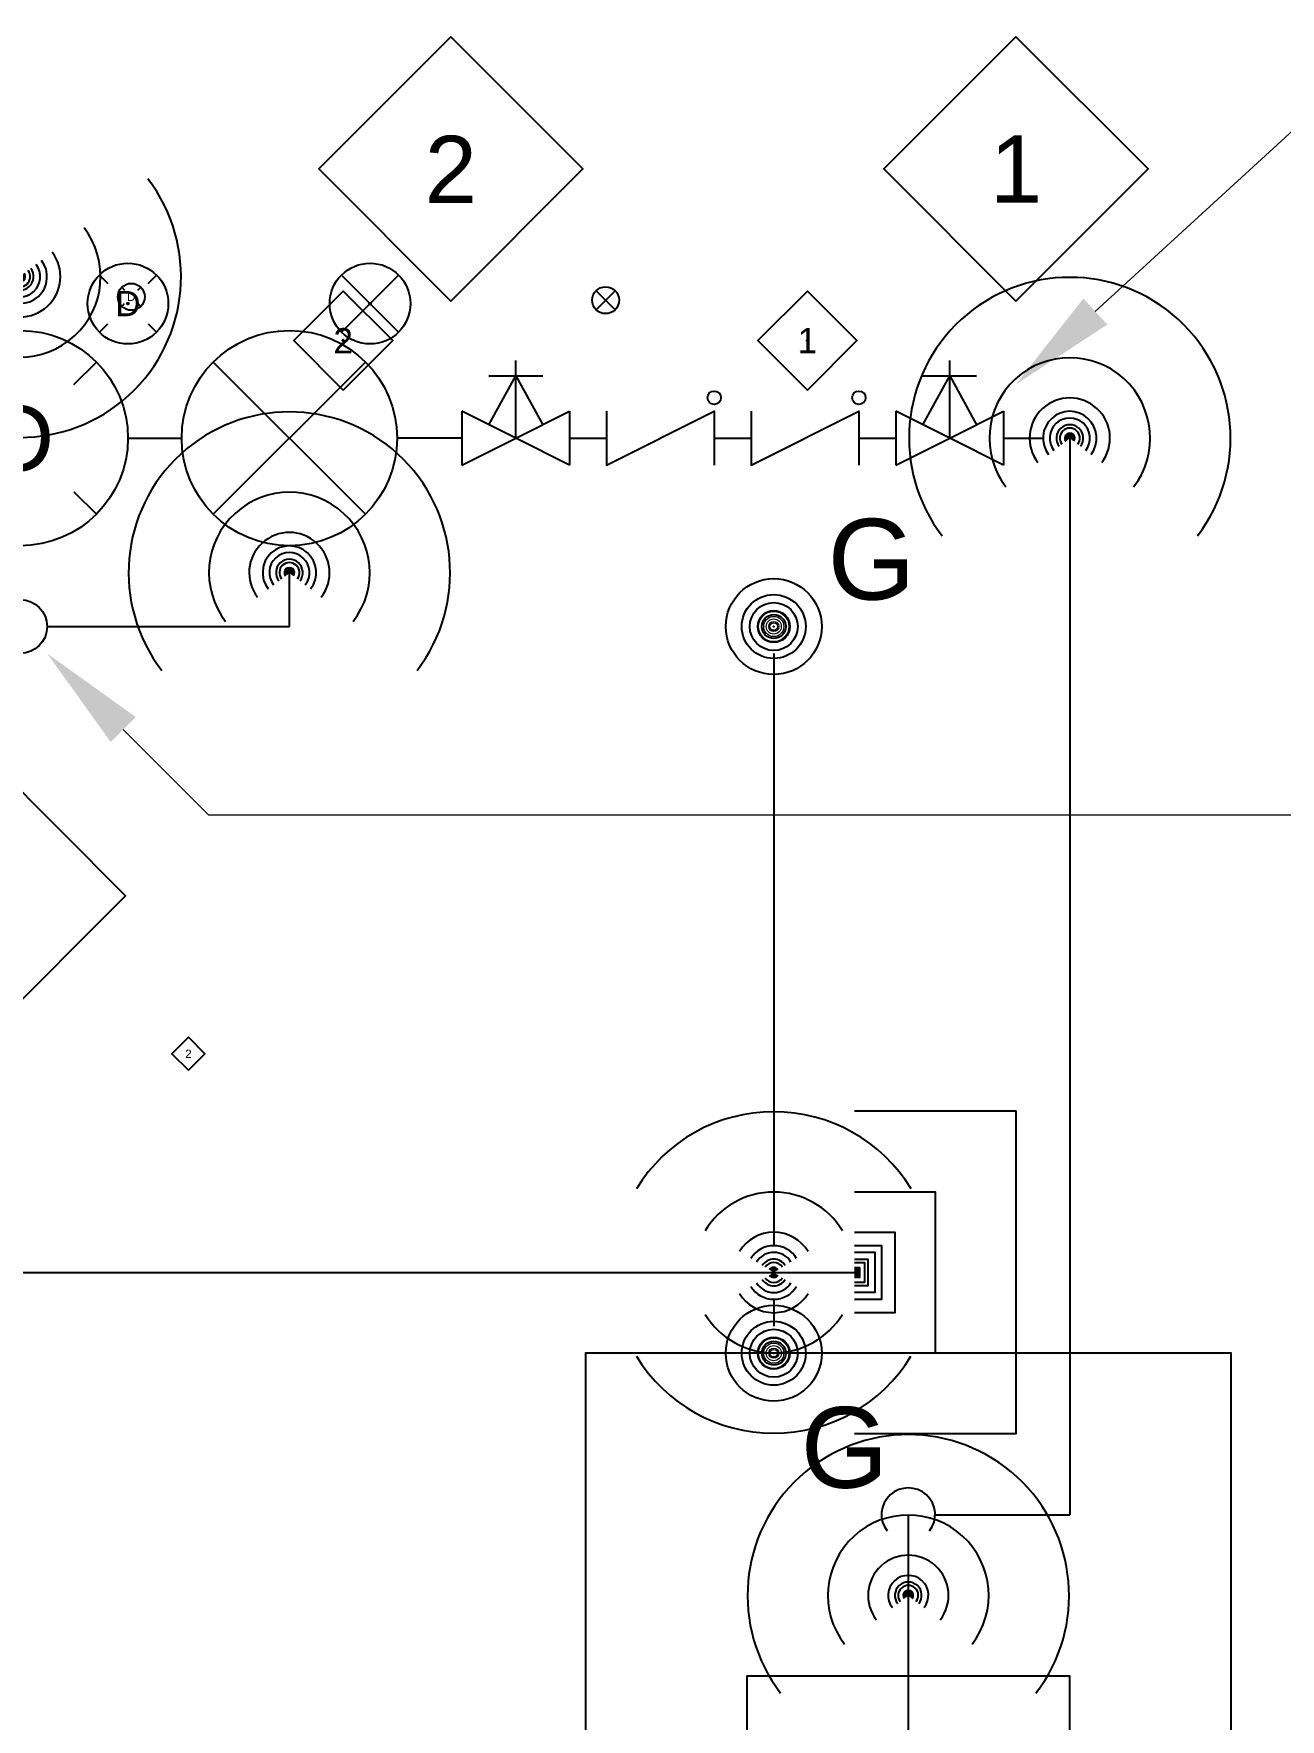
# Model space of a CAD drawing. Extents: x -24247 to 247, y -156 to 1335.
# Drawn here: x -166 to 19.3, y -18.7 to 231.8 of the extents above; entities that cross this region are included whole.
import ezdxf
from ezdxf import colors
from ezdxf.entities.mleader import LeaderData, LeaderLine
from ezdxf.enums import TextEntityAlignment as Align
from ezdxf.math import Vec2, Vec3

# ---------------------------------------------------------------- set-up
doc = ezdxf.new("R2010")
doc.units = 0
doc.header["$LTSCALE"] = 48
doc.header["$MEASUREMENT"] = 0
for name, color, linetype in [('F-DRYP-N', 3, 'Continuous'), ('F-DRYP-N @ 1 (1)', 3, 'Continuous'), ('F-DRYP-N @ 1 (2)', 3, 'Continuous'), ('F-DRYP-N @ 12', 3, 'Continuous'), ('F-DRYP-N @ 128', 3, 'Continuous'), ('F-DRYP-N @ 16', 3, 'Continuous'), ('F-DRYP-N @ 192', 3, 'Continuous'), ('F-DRYP-N @ 2', 3, 'Continuous'), ('F-DRYP-N @ 24', 3, 'Continuous'), ('F-DRYP-N @ 384', 3, 'Continuous'), ('F-DRYP-N @ 4', 3, 'Continuous'), ('F-DRYP-N @ 48', 3, 'Continuous'), ('F-DRYP-N @ 64', 3, 'Continuous'), ('F-DRYP-N @ 768', 3, 'Continuous'), ('F-DRYP-N @ 8', 3, 'Continuous'), ('F-DRYP-N @ 96', 3, 'Continuous'), ('F-FP-N', 2, 'Continuous'), ('F-FP-N @ 1 (1)', 2, 'Continuous'), ('F-FP-N @ 1 (2)', 2, 'Continuous'), ('F-FP-N @ 12', 2, 'Continuous'), ('F-FP-N @ 128', 2, 'Continuous'), ('F-FP-N @ 16', 2, 'Continuous'), ('F-FP-N @ 192', 2, 'Continuous'), ('F-FP-N @ 2', 2, 'Continuous'), ('F-FP-N @ 24', 2, 'Continuous'), ('F-FP-N @ 384', 2, 'Continuous'), ('F-FP-N @ 4', 2, 'Continuous'), ('F-FP-N @ 48', 2, 'Continuous'), ('F-FP-N @ 64', 2, 'Continuous'), ('F-FP-N @ 768', 2, 'Continuous'), ('F-FP-N @ 8', 2, 'Continuous'), ('F-FP-N @ 96', 2, 'Continuous'), ('F-HYDR-N', 2, 'Continuous'), ('F-HYDR-N @ 1', 2, 'Continuous'), ('F-HYDR-N @ 128', 2, 'Continuous'), ('F-HYDR-N @ 16', 2, 'Continuous'), ('F-HYDR-N @ 48', 2, 'Continuous'), ('F-SPRK-HEAD-N', 2, 'Continuous'), ('F-SPRK-HEAD-N @ 1 (1)', 2, 'Continuous'), ('F-SPRK-HEAD-N @ 1 (2)', 2, 'Continuous'), ('F-SPRK-HEAD-N @ 128', 2, 'Continuous'), ('F-SPRK-HEAD-N @ 192', 2, 'Continuous'), ('F-SPRK-HEAD-N @ 48', 2, 'Continuous'), ('F-SPRK-HEAD-N @ 64', 2, 'Continuous'), ('F-SPRK-HEAD-N @ 96', 2, 'Continuous'), ('F-SRVC-N', 1, 'Continuous'), ('F-SRVC-N @ 1 (1)', 1, 'Continuous'), ('F-SRVC-N @ 1 (2)', 1, 'Continuous'), ('F-SRVC-N @ 12', 1, 'Continuous'), ('F-SRVC-N @ 128', 1, 'Continuous'), ('F-SRVC-N @ 16', 1, 'Continuous'), ('F-SRVC-N @ 192', 1, 'Continuous'), ('F-SRVC-N @ 2', 1, 'Continuous'), ('F-SRVC-N @ 24', 1, 'Continuous'), ('F-SRVC-N @ 384', 1, 'Continuous'), ('F-SRVC-N @ 4', 1, 'Continuous'), ('F-SRVC-N @ 48', 1, 'Continuous'), ('F-SRVC-N @ 64', 1, 'Continuous'), ('F-SRVC-N @ 768', 1, 'Continuous'), ('F-SRVC-N @ 8', 1, 'Continuous'), ('F-SRVC-N @ 96', 1, 'Continuous')]:
    doc.layers.add(name, color=color, linetype=linetype)
doc.layers.add('G-ANNO-TEXT', color=70, linetype='Continuous', lineweight=0)
doc.styles.add('Arial', font='arial.ttf')

# ---------------------------------------------------------------- blocks, each defined once
blk = doc.blocks.new('MainAlarmControlValve')
at = {"color": 0}
for p, q in [((-0.08838834764831838, 0.08838834764831845), (0.0883883476483184, -0.08838834764831847)), ((-0.08838834764831843, -0.08838834764831843), (0.08838834764831852, 0.08838834764831843))]:
    blk.add_line(p, q, dxfattribs=at)
blk.add_circle((1.387778780781446e-17, 0), 0.125, dxfattribs=at)
blk = doc.blocks.new('*U769')
at = {"layer": 'F-SRVC-N @ 1 (1)', "rotation": 90}
blk.add_blockref('MainAlarmControlValve', (-116.0000000149366, 191.7428022054028), dxfattribs=at)
at = {"layer": 'F-SRVC-N @ 128', "xscale": 128, "yscale": 128, "zscale": 128, "rotation": 90}
blk.add_blockref('MainAlarmControlValve', (-128.0000000149366, 171.7428022054028), dxfattribs=at)
at = {"layer": 'F-SRVC-N @ 16', "xscale": 16, "yscale": 16, "zscale": 16, "rotation": 90}
blk.add_blockref('MainAlarmControlValve', (-81.00000001493663, 192.2428022054028), dxfattribs=at)
at = {"layer": 'F-SRVC-N @ 48', "xscale": 48, "yscale": 48, "zscale": 48, "rotation": 90}
blk.add_blockref('MainAlarmControlValve', (-116.0000000149366, 191.7428022054028), dxfattribs=at)
blk = doc.blocks.new('*U50')
at = {"color": 0}
for p, q in [((-0.0883883476483184, 0.08838834764831845), (-0.0623932599170028, 0.06239325991700283)), ((0.06239325991700286, 0.06239325991700283), (0.08838834764831846, 0.08838834764831843)), ((-0.08838834764831846, -0.08838834764831843), (-0.06239325991700283, -0.06239325991700281)), ((0.06239325991700281, -0.06239325991700288), (0.0883883476483184, -0.08838834764831847))]:
    blk.add_line(p, q, dxfattribs=at)
blk.add_circle((1.387778780781446e-17, 0), 0.125, dxfattribs=at)
at = {"insert": (2.775557561562891e-17, 0), "char_height": 0.078125, "attachment_point": 5, "style": 'Arial'}
blk.add_mtext_dynamic_manual_height_columns('D', width=0.1247865198340056, gutter_width=44.9952, heights=[0], dxfattribs=at)
blk = doc.blocks.new('*U772')
at = {"layer": 'F-SRVC-N @ 1 (1)'}
blk.add_blockref('*U50', (-152.0000000149366, 191.7428022054028), dxfattribs=at)
at = {"layer": 'F-SRVC-N @ 128', "xscale": 128, "yscale": 128, "zscale": 128}
blk.add_blockref('*U50', (-168.0000000149366, 171.7428022054028), dxfattribs=at)
at = {"layer": 'F-SRVC-N @ 16', "xscale": 16, "yscale": 16, "zscale": 16}
blk.add_blockref('*U50', (-151.5000000149366, 192.7428022054028), dxfattribs=at)
at = {"layer": 'F-SRVC-N @ 48', "xscale": 48, "yscale": 48, "zscale": 48}
blk.add_blockref('*U50', (-152.0000000149366, 191.7428022054028), dxfattribs=at)
blk = doc.blocks.new('*U51')
at = {"linetype": 'Continuous'}
for p, q in [((-0.3144531249997726, 0.03125), (-0.3144531249997726, -0.03125)), ((-0.189453125, 0.03125), (-0.189453125, -0.03125)), ((0.189453125, 0.03125), (0.189453125, -0.03125)), ((0.3144531249997726, 0.03125), (0.3144531249997726, -0.03125)), ((-0.189453125, 0), (-0.146484375, 0)), ((-0.021484375, 0), (0.021484375, 0)), ((0.146484375, 0), (0.189453125, 0))]:
    blk.add_line(p, q, dxfattribs=at)
for points in [[(-0.251953125, 0), (-0.251953125, 0.09012037962020258)], [(0.2519531249997726, 0), (0.2519531249997726, 0.09012037962020258)], [(-0.283203125, 0.015625), (-0.251953125, 0.07240393981010129), (-0.220703125, 0.015625)], [(-0.2831293410886246, 0.07240393981010129), (-0.220703125, 0.07240393981010129)], [(0.2207031249997726, 0.015625), (0.2519531249997726, 0.07240393981010129), (0.2832031249997726, 0.015625)], [(0.220776908911148, 0.07240393981010129), (0.2832031249997726, 0.07240393981010129)], [(-0.3144531249997726, -0.03125), (-0.251953125, 0), (-0.3144531249997726, 0.03125)], [(-0.189453125, -0.03125), (-0.251953125, 0), (-0.189453125, 0.03125)], [(-0.146484375, 0.03125), (-0.146484375, -0.03125), (-0.021484375, 0.03125), (-0.021484375, -0.03125)], [(0.021484375, 0.03125), (0.021484375, -0.03125), (0.146484375, 0.03125), (0.146484375, -0.03125)], [(0.189453125, -0.03125), (0.2519531249997726, 0), (0.189453125, 0.03125)], [(0.3144531249997726, -0.03125), (0.2519531249997726, 0), (0.3144531249997726, 0.03125)]]:
    blk.add_lwpolyline(points, dxfattribs=at)
for points in [[(-0.146484375, 0.06249999999999999, 0, 0.02734375, 0), (-0.08812480403366862, 0.06249999999999999, 0, 0, 0), (-0.08812480403366862, 0.06249999999999999, 0, 0, 0), (-0.02148437500022737, 0.06249999999999999, 0, 0, 0)], [(0.021484375, 0.06249999999999999, 0, 0.02734375, 0), (0.07984394596633138, 0.06249999999999999, 0, 0, 0), (0.07984394596633138, 0.06249999999999999, 0, 0, 0), (0.1464843749997726, 0.06249999999999999, 0, 0, 0)]]:
    blk.add_lwpolyline(points, format="xyseb", dxfattribs=at)
for centre in [(-0.021484375, 0.046875), (0.146484375, 0.046875)]:
    blk.add_circle(centre, 0.007812499999988433, dxfattribs=at)
blk = doc.blocks.new('*U53')
at = {"layer": 'DEFPOINTS'}
blk.add_lwpolyline([(-0.125, -0.0625), (0.125, -0.0625), (0.125, 0.0625), (-0.125, 0.0625)], close=True, dxfattribs=at)
at = {"style": 'Arial'}
blk.add_text('F', height=0.078125, dxfattribs=at).set_placement((-1.799086849145543e-16, 0), align=Align.MIDDLE)
blk = doc.blocks.new('*U774')
at = {"layer": 'F-SRVC-N @ 1 (2)', "linetype": 'ByBlock', "lineweight": -2, "rotation": 90}
blk.add_blockref('*U53', (-36.00000001493663, -60.25719779459723), dxfattribs=at)
at = {"layer": 'F-SRVC-N @ 128', "linetype": 'ByBlock', "lineweight": -2, "xscale": 128, "yscale": 128, "zscale": 128, "rotation": 90}
blk.add_blockref('*U53', (-36.00000001493663, -60.25719779459723), dxfattribs=at)
at = {"layer": 'F-SRVC-N @ 192', "linetype": 'ByBlock', "lineweight": -2, "xscale": 192, "yscale": 192, "zscale": 192, "rotation": 90}
blk.add_blockref('*U53', (-36.00000001493663, -60.25719779459723), dxfattribs=at)
at = {"layer": 'F-SRVC-N @ 384', "linetype": 'ByBlock', "lineweight": -2, "xscale": 384, "yscale": 384, "zscale": 384, "rotation": 90}
blk.add_blockref('*U53', (-36.00000001493663, -60.25719779459723), dxfattribs=at)
at = {"layer": 'F-SRVC-N @ 48', "linetype": 'ByBlock', "lineweight": -2, "xscale": 48, "yscale": 48, "zscale": 48, "rotation": 90}
blk.add_blockref('*U53', (-36.00000001493663, -60.25719779459723), dxfattribs=at)
at = {"layer": 'F-SRVC-N @ 64', "linetype": 'ByBlock', "lineweight": -2, "xscale": 64, "yscale": 64, "zscale": 64, "rotation": 90}
blk.add_blockref('*U53', (-36.00000001493663, -60.25719779459723), dxfattribs=at)
at = {"layer": 'F-SRVC-N @ 768', "linetype": 'ByBlock', "lineweight": -2, "xscale": 768, "yscale": 768, "zscale": 768, "rotation": 90}
blk.add_blockref('*U53', (-36.00000001493663, -60.25719779459723), dxfattribs=at)
at = {"layer": 'F-SRVC-N @ 96', "linetype": 'ByBlock', "lineweight": -2, "xscale": 96, "yscale": 96, "zscale": 96, "rotation": 90}
blk.add_blockref('*U53', (-36.00000001493663, -60.25719779459723), dxfattribs=at)
blk = doc.blocks.new('*U6')
at = {"linetype": 'Continuous'}
blk.add_arc((0, 0), 0.03111555437015312, 232.5669694738212, 127.4330305261797, dxfattribs=at)
blk = doc.blocks.new('*U775')
at = {"layer": 'F-SRVC-N @ 1 (1)', "rotation": 89.99999999999999}
blk.add_blockref('*U6', (-36.00000001493663, -0.2571977945972321), dxfattribs=at)
at = {"layer": 'F-SRVC-N @ 1 (2)', "rotation": 89.99999999999999}
blk.add_blockref('*U6', (-36.00000001493663, -0.2571977945972321), dxfattribs=at)
at = {"layer": 'F-SRVC-N @ 12', "xscale": 12, "yscale": 12, "zscale": 12, "rotation": 89.99999999999999}
blk.add_blockref('*U6', (-36.00000001493663, -0.2571977945972321), dxfattribs=at)
at = {"layer": 'F-SRVC-N @ 128', "xscale": 128, "yscale": 128, "zscale": 128, "rotation": 89.99999999999999}
blk.add_blockref('*U6', (-36.00000001493663, 11.74280220540277), dxfattribs=at)
at = {"layer": 'F-SRVC-N @ 16', "xscale": 16, "yscale": 16, "zscale": 16, "rotation": 89.99999999999999}
blk.add_blockref('*U6', (-36.00000001493663, -0.2571977945972321), dxfattribs=at)
at = {"layer": 'F-SRVC-N @ 192', "xscale": 192, "yscale": 192, "zscale": 192, "rotation": 89.99999999999999}
blk.add_blockref('*U6', (-36.00000001493663, -0.2571977945972321), dxfattribs=at)
at = {"layer": 'F-SRVC-N @ 2', "xscale": 2, "yscale": 2, "zscale": 2, "rotation": 89.99999999999999}
blk.add_blockref('*U6', (-36.00000001493663, -0.2571977945972321), dxfattribs=at)
at = {"layer": 'F-SRVC-N @ 24', "xscale": 24, "yscale": 24, "zscale": 24, "rotation": 89.99999999999999}
blk.add_blockref('*U6', (-36.00000001493663, -0.2571977945972321), dxfattribs=at)
at = {"layer": 'F-SRVC-N @ 384', "xscale": 384, "yscale": 384, "zscale": 384, "rotation": 89.99999999999999}
blk.add_blockref('*U6', (-36.00000001493663, -0.2571977945972321), dxfattribs=at)
at = {"layer": 'F-SRVC-N @ 4', "xscale": 4, "yscale": 4, "zscale": 4, "rotation": 89.99999999999999}
blk.add_blockref('*U6', (-36.00000001493663, -0.2571977945972321), dxfattribs=at)
at = {"layer": 'F-SRVC-N @ 48', "xscale": 48, "yscale": 48, "zscale": 48, "rotation": 89.99999999999999}
blk.add_blockref('*U6', (-36.00000001493663, -0.2571977945972321), dxfattribs=at)
at = {"layer": 'F-SRVC-N @ 64', "xscale": 64, "yscale": 64, "zscale": 64, "rotation": 89.99999999999999}
blk.add_blockref('*U6', (-36.00000001493663, -0.2571977945972321), dxfattribs=at)
at = {"layer": 'F-SRVC-N @ 768', "xscale": 768, "yscale": 768, "zscale": 768, "rotation": 89.99999999999999}
blk.add_blockref('*U6', (-36.00000001493663, -0.2571977945972321), dxfattribs=at)
at = {"layer": 'F-SRVC-N @ 8', "xscale": 8, "yscale": 8, "zscale": 8, "rotation": 89.99999999999999}
blk.add_blockref('*U6', (-36.00000001493663, -0.2571977945972321), dxfattribs=at)
at = {"layer": 'F-SRVC-N @ 96', "xscale": 96, "yscale": 96, "zscale": 96, "rotation": 89.99999999999999}
blk.add_blockref('*U6', (-36.00000001493663, -0.2571977945972321), dxfattribs=at)
blk = doc.blocks.new('*U776')
at = {"layer": 'F-SRVC-N @ 1 (1)', "rotation": 89.99999999999999}
blk.add_blockref('*U6', (-12.00000001493663, 171.7428022054028), dxfattribs=at)
at = {"layer": 'F-SRVC-N @ 1 (2)', "rotation": 89.99999999999999}
blk.add_blockref('*U6', (-12.00000001493663, 171.7428022054028), dxfattribs=at)
at = {"layer": 'F-SRVC-N @ 12', "xscale": 12, "yscale": 12, "zscale": 12, "rotation": 89.99999999999999}
blk.add_blockref('*U6', (-12.00000001493663, 171.7428022054028), dxfattribs=at)
at = {"layer": 'F-SRVC-N @ 128', "xscale": 128, "yscale": 128, "zscale": 128, "rotation": 89.99999999999999}
blk.add_blockref('*U6', (-12.00000001493663, 171.7428022054028), dxfattribs=at)
at = {"layer": 'F-SRVC-N @ 16', "xscale": 16, "yscale": 16, "zscale": 16, "rotation": 89.99999999999999}
blk.add_blockref('*U6', (-12.00000001493663, 171.7428022054028), dxfattribs=at)
at = {"layer": 'F-SRVC-N @ 192', "xscale": 192, "yscale": 192, "zscale": 192, "rotation": 89.99999999999999}
blk.add_blockref('*U6', (-12.00000001493663, 171.7428022054028), dxfattribs=at)
at = {"layer": 'F-SRVC-N @ 2', "xscale": 2, "yscale": 2, "zscale": 2, "rotation": 89.99999999999999}
blk.add_blockref('*U6', (-12.00000001493663, 171.7428022054028), dxfattribs=at)
at = {"layer": 'F-SRVC-N @ 24', "xscale": 24, "yscale": 24, "zscale": 24, "rotation": 89.99999999999999}
blk.add_blockref('*U6', (-12.00000001493663, 171.7428022054028), dxfattribs=at)
at = {"layer": 'F-SRVC-N @ 384', "xscale": 384, "yscale": 384, "zscale": 384, "rotation": 89.99999999999999}
blk.add_blockref('*U6', (-12.00000001493663, 171.7428022054028), dxfattribs=at)
at = {"layer": 'F-SRVC-N @ 4', "xscale": 4, "yscale": 4, "zscale": 4, "rotation": 89.99999999999999}
blk.add_blockref('*U6', (-12.00000001493663, 171.7428022054028), dxfattribs=at)
at = {"layer": 'F-SRVC-N @ 48', "xscale": 48, "yscale": 48, "zscale": 48, "rotation": 89.99999999999999}
blk.add_blockref('*U6', (-12.00000001493663, 171.7428022054028), dxfattribs=at)
at = {"layer": 'F-SRVC-N @ 64', "xscale": 64, "yscale": 64, "zscale": 64, "rotation": 89.99999999999999}
blk.add_blockref('*U6', (-12.00000001493663, 171.7428022054028), dxfattribs=at)
at = {"layer": 'F-SRVC-N @ 768', "xscale": 768, "yscale": 768, "zscale": 768, "rotation": 89.99999999999999}
blk.add_blockref('*U6', (-12.00000001493663, 171.7428022054028), dxfattribs=at)
at = {"layer": 'F-SRVC-N @ 8', "xscale": 8, "yscale": 8, "zscale": 8, "rotation": 89.99999999999999}
blk.add_blockref('*U6', (-12.00000001493663, 171.7428022054028), dxfattribs=at)
at = {"layer": 'F-SRVC-N @ 96', "xscale": 96, "yscale": 96, "zscale": 96, "rotation": 89.99999999999999}
blk.add_blockref('*U6', (-12.00000001493663, 171.7428022054028), dxfattribs=at)
blk = doc.blocks.new('*U779')
at = {"layer": 'F-DRYP-N @ 1 (1)', "rotation": 270}
blk.add_blockref('*U6', (-168.0000000149366, 195.7428022054028), dxfattribs=at)
at = {"layer": 'F-DRYP-N @ 1 (2)', "rotation": 270}
blk.add_blockref('*U6', (-168.0000000149366, 195.7428022054028), dxfattribs=at)
at = {"layer": 'F-DRYP-N @ 12', "xscale": 12, "yscale": 12, "zscale": 12, "rotation": 270}
blk.add_blockref('*U6', (-168.0000000149366, 195.7428022054028), dxfattribs=at)
at = {"layer": 'F-DRYP-N @ 128', "xscale": 128, "yscale": 128, "zscale": 128, "rotation": 270}
blk.add_blockref('*U6', (-168.0000000149366, 195.7428022054028), dxfattribs=at)
at = {"layer": 'F-DRYP-N @ 16', "xscale": 16, "yscale": 16, "zscale": 16, "rotation": 270}
blk.add_blockref('*U6', (-168.0000000149366, 195.7428022054028), dxfattribs=at)
at = {"layer": 'F-DRYP-N @ 192', "xscale": 192, "yscale": 192, "zscale": 192, "rotation": 270}
blk.add_blockref('*U6', (-168.0000000149366, 195.7428022054028), dxfattribs=at)
at = {"layer": 'F-DRYP-N @ 2', "xscale": 2, "yscale": 2, "zscale": 2, "rotation": 270}
blk.add_blockref('*U6', (-168.0000000149366, 195.7428022054028), dxfattribs=at)
at = {"layer": 'F-DRYP-N @ 24', "xscale": 24, "yscale": 24, "zscale": 24, "rotation": 270}
blk.add_blockref('*U6', (-168.0000000149366, 195.7428022054028), dxfattribs=at)
at = {"layer": 'F-DRYP-N @ 384', "xscale": 384, "yscale": 384, "zscale": 384, "rotation": 270}
blk.add_blockref('*U6', (-168.0000000149366, 195.7428022054028), dxfattribs=at)
at = {"layer": 'F-DRYP-N @ 4', "xscale": 4, "yscale": 4, "zscale": 4, "rotation": 270}
blk.add_blockref('*U6', (-168.0000000149366, 195.7428022054028), dxfattribs=at)
at = {"layer": 'F-DRYP-N @ 48', "xscale": 48, "yscale": 48, "zscale": 48, "rotation": 270}
blk.add_blockref('*U6', (-168.0000000149366, 195.7428022054028), dxfattribs=at)
at = {"layer": 'F-DRYP-N @ 64', "xscale": 64, "yscale": 64, "zscale": 64, "rotation": 270}
blk.add_blockref('*U6', (-168.0000000149366, 195.7428022054028), dxfattribs=at)
at = {"layer": 'F-DRYP-N @ 768', "xscale": 768, "yscale": 768, "zscale": 768, "rotation": 270}
blk.add_blockref('*U6', (-168.0000000149366, 195.7428022054028), dxfattribs=at)
at = {"layer": 'F-DRYP-N @ 8', "xscale": 8, "yscale": 8, "zscale": 8, "rotation": 270}
blk.add_blockref('*U6', (-168.0000000149366, 195.7428022054028), dxfattribs=at)
at = {"layer": 'F-DRYP-N @ 96', "xscale": 96, "yscale": 96, "zscale": 96, "rotation": 270}
blk.add_blockref('*U6', (-168.0000000149366, 195.7428022054028), dxfattribs=at)
blk = doc.blocks.new('*U14')
blk.add_circle((0, 0), 0.037109375)
at = {"color": 7, "lineweight": 0}
blk.add_circle((0, 0), 0.01171875, dxfattribs=at)
blk = doc.blocks.new('*U783')
at = {"layer": 'F-SPRK-HEAD-N @ 1 (1)'}
blk.add_blockref('*U14', (-56.00000001493663, 143.7428022054028), dxfattribs=at)
at = {"layer": 'F-SPRK-HEAD-N @ 1 (2)'}
blk.add_blockref('*U14', (-56.00000001493663, 143.7428022054028), dxfattribs=at)
at = {"layer": 'F-SPRK-HEAD-N @ 128', "xscale": 128, "yscale": 128, "zscale": 128}
blk.add_blockref('*U14', (-56.00000001493663, 143.7428022054028), dxfattribs=at)
at = {"layer": 'F-SPRK-HEAD-N @ 192', "xscale": 192, "yscale": 192, "zscale": 192}
blk.add_blockref('*U14', (-56.00000001493663, 143.7428022054028), dxfattribs=at)
at = {"layer": 'F-SPRK-HEAD-N @ 48', "xscale": 48, "yscale": 48, "zscale": 48}
blk.add_blockref('*U14', (-56.00000001493663, 143.7428022054028), dxfattribs=at)
at = {"layer": 'F-SPRK-HEAD-N @ 64', "xscale": 64, "yscale": 64, "zscale": 64}
blk.add_blockref('*U14', (-56.00000001493663, 143.7428022054028), dxfattribs=at)
at = {"layer": 'F-SPRK-HEAD-N @ 96', "xscale": 96, "yscale": 96, "zscale": 96}
blk.add_blockref('*U14', (-56.00000001493663, 143.7428022054028), dxfattribs=at)
blk = doc.blocks.new('*U784')
at = {"layer": 'F-SPRK-HEAD-N @ 1 (1)'}
blk.add_blockref('*U14', (-56.00000001493663, 35.74280220540277), dxfattribs=at)
at = {"layer": 'F-SPRK-HEAD-N @ 1 (2)'}
blk.add_blockref('*U14', (-56.00000001493663, 35.74280220540277), dxfattribs=at)
at = {"layer": 'F-SPRK-HEAD-N @ 128', "xscale": 128, "yscale": 128, "zscale": 128}
blk.add_blockref('*U14', (-56.00000001493663, 35.74280220540277), dxfattribs=at)
at = {"layer": 'F-SPRK-HEAD-N @ 192', "xscale": 192, "yscale": 192, "zscale": 192}
blk.add_blockref('*U14', (-56.00000001493663, 35.74280220540277), dxfattribs=at)
at = {"layer": 'F-SPRK-HEAD-N @ 48', "xscale": 48, "yscale": 48, "zscale": 48}
blk.add_blockref('*U14', (-56.00000001493663, 35.74280220540277), dxfattribs=at)
at = {"layer": 'F-SPRK-HEAD-N @ 64', "xscale": 64, "yscale": 64, "zscale": 64}
blk.add_blockref('*U14', (-56.00000001493663, 35.74280220540277), dxfattribs=at)
at = {"layer": 'F-SPRK-HEAD-N @ 96', "xscale": 96, "yscale": 96, "zscale": 96}
blk.add_blockref('*U14', (-56.00000001493663, 35.74280220540277), dxfattribs=at)
blk = doc.blocks.new('*U16')
at = {"linetype": 'Continuous'}
blk.add_lwpolyline([(6.938893903907228e-18, -0.03125), (-0.03124999999999999, -0.03125), (-0.03124999999999999, 0.03125), (6.938893903907228e-18, 0.03125)], dxfattribs=at)
blk = doc.blocks.new('*U785')
at = {"layer": 'F-DRYP-N @ 1 (1)', "rotation": 180}
blk.add_blockref('*U16', (-44.00000001493663, 47.74280220540277), dxfattribs=at)
at = {"layer": 'F-DRYP-N @ 1 (2)', "rotation": 180}
blk.add_blockref('*U16', (-44.00000001493663, 47.74280220540277), dxfattribs=at)
at = {"layer": 'F-DRYP-N @ 12', "xscale": 12, "yscale": 12, "zscale": 12, "rotation": 180}
blk.add_blockref('*U16', (-44.00000001493663, 47.74280220540277), dxfattribs=at)
at = {"layer": 'F-DRYP-N @ 128', "xscale": 128, "yscale": 128, "zscale": 128, "rotation": 180}
blk.add_blockref('*U16', (-44.00000001493663, 47.74280220540277), dxfattribs=at)
at = {"layer": 'F-DRYP-N @ 16', "xscale": 16, "yscale": 16, "zscale": 16, "rotation": 180}
blk.add_blockref('*U16', (-44.00000001493663, 47.74280220540277), dxfattribs=at)
at = {"layer": 'F-DRYP-N @ 192', "xscale": 192, "yscale": 192, "zscale": 192, "rotation": 180}
blk.add_blockref('*U16', (-44.00000001493663, 47.74280220540277), dxfattribs=at)
at = {"layer": 'F-DRYP-N @ 2', "xscale": 2, "yscale": 2, "zscale": 2, "rotation": 180}
blk.add_blockref('*U16', (-44.00000001493663, 47.74280220540277), dxfattribs=at)
at = {"layer": 'F-DRYP-N @ 24', "xscale": 24, "yscale": 24, "zscale": 24, "rotation": 180}
blk.add_blockref('*U16', (-44.00000001493663, 47.74280220540277), dxfattribs=at)
at = {"layer": 'F-DRYP-N @ 384', "xscale": 384, "yscale": 384, "zscale": 384, "rotation": 180}
blk.add_blockref('*U16', (-44.00000001493663, 47.74280220540277), dxfattribs=at)
at = {"layer": 'F-DRYP-N @ 4', "xscale": 4, "yscale": 4, "zscale": 4, "rotation": 180}
blk.add_blockref('*U16', (-44.00000001493663, 47.74280220540277), dxfattribs=at)
at = {"layer": 'F-DRYP-N @ 48', "xscale": 48, "yscale": 48, "zscale": 48, "rotation": 180}
blk.add_blockref('*U16', (-44.00000001493663, 47.74280220540277), dxfattribs=at)
at = {"layer": 'F-DRYP-N @ 64', "xscale": 64, "yscale": 64, "zscale": 64, "rotation": 180}
blk.add_blockref('*U16', (-44.00000001493663, 47.74280220540277), dxfattribs=at)
at = {"layer": 'F-DRYP-N @ 768', "xscale": 768, "yscale": 768, "zscale": 768, "rotation": 180}
blk.add_blockref('*U16', (-44.00000001493663, 47.74280220540277), dxfattribs=at)
at = {"layer": 'F-DRYP-N @ 8', "xscale": 8, "yscale": 8, "zscale": 8, "rotation": 180}
blk.add_blockref('*U16', (-44.00000001493663, 47.74280220540277), dxfattribs=at)
at = {"layer": 'F-DRYP-N @ 96', "xscale": 96, "yscale": 96, "zscale": 96, "rotation": 180}
blk.add_blockref('*U16', (-44.00000001493663, 47.74280220540277), dxfattribs=at)
blk = doc.blocks.new('*U17')
for start, end in [(121.274325396742, 238.7256746032579), (301.4341766631704, 58.56582333682955)]:
    blk.add_arc((0, 0), 0.03111555437015312, start, end)
blk = doc.blocks.new('*U787')
at = {"layer": 'F-DRYP-N @ 1 (1)', "rotation": 270}
blk.add_blockref('*U17', (-56.00000001493663, 47.74280220540277), dxfattribs=at)
at = {"layer": 'F-DRYP-N @ 1 (2)', "rotation": 270}
blk.add_blockref('*U17', (-56.00000001493663, 47.74280220540277), dxfattribs=at)
at = {"layer": 'F-DRYP-N @ 12', "xscale": 12, "yscale": 12, "zscale": 12, "rotation": 270}
blk.add_blockref('*U17', (-56.00000001493663, 47.74280220540277), dxfattribs=at)
at = {"layer": 'F-DRYP-N @ 128', "xscale": 128, "yscale": 128, "zscale": 128, "rotation": 270}
blk.add_blockref('*U17', (-56.00000001493663, 47.74280220540277), dxfattribs=at)
at = {"layer": 'F-DRYP-N @ 16', "xscale": 16, "yscale": 16, "zscale": 16, "rotation": 270}
blk.add_blockref('*U17', (-56.00000001493663, 47.74280220540277), dxfattribs=at)
at = {"layer": 'F-DRYP-N @ 192', "xscale": 192, "yscale": 192, "zscale": 192, "rotation": 270}
blk.add_blockref('*U17', (-56.00000001493663, 47.74280220540277), dxfattribs=at)
at = {"layer": 'F-DRYP-N @ 2', "xscale": 2, "yscale": 2, "zscale": 2, "rotation": 270}
blk.add_blockref('*U17', (-56.00000001493663, 47.74280220540277), dxfattribs=at)
at = {"layer": 'F-DRYP-N @ 24', "xscale": 24, "yscale": 24, "zscale": 24, "rotation": 270}
blk.add_blockref('*U17', (-56.00000001493663, 47.74280220540277), dxfattribs=at)
at = {"layer": 'F-DRYP-N @ 384', "xscale": 384, "yscale": 384, "zscale": 384, "rotation": 270}
blk.add_blockref('*U17', (-56.00000001493663, 47.74280220540277), dxfattribs=at)
at = {"layer": 'F-DRYP-N @ 4', "xscale": 4, "yscale": 4, "zscale": 4, "rotation": 270}
blk.add_blockref('*U17', (-56.00000001493663, 47.74280220540277), dxfattribs=at)
at = {"layer": 'F-DRYP-N @ 48', "xscale": 48, "yscale": 48, "zscale": 48, "rotation": 270}
blk.add_blockref('*U17', (-56.00000001493663, 47.74280220540277), dxfattribs=at)
at = {"layer": 'F-DRYP-N @ 64', "xscale": 64, "yscale": 64, "zscale": 64, "rotation": 270}
blk.add_blockref('*U17', (-56.00000001493663, 47.74280220540277), dxfattribs=at)
at = {"layer": 'F-DRYP-N @ 768', "xscale": 768, "yscale": 768, "zscale": 768, "rotation": 270}
blk.add_blockref('*U17', (-56.00000001493663, 47.74280220540277), dxfattribs=at)
at = {"layer": 'F-DRYP-N @ 8', "xscale": 8, "yscale": 8, "zscale": 8, "rotation": 270}
blk.add_blockref('*U17', (-56.00000001493663, 47.74280220540277), dxfattribs=at)
at = {"layer": 'F-DRYP-N @ 96', "xscale": 96, "yscale": 96, "zscale": 96, "rotation": 270}
blk.add_blockref('*U17', (-56.00000001493663, 47.74280220540277), dxfattribs=at)
blk = doc.blocks.new('DIAMOND TAG')
blk.add_lwpolyline([(0, -0.1533391834124131), (0.1533391834122995, 0), (0, 0.1533391834122995), (-0.1533391834122995, 0)], close=True)
at = {"style": 'Arial'}
blk.add_attdef('XXX', text='', height=0.078125, dxfattribs=at).set_placement((0, 0), align=Align.MIDDLE)
blk = doc.blocks.new('*U788')
at = {"layer": 'F-HYDR-N @ 1'}
ref = blk.add_blockref('DIAMOND TAG', (-51.00000001493663, 186.2428022054028), dxfattribs=at)
ref.add_attrib('XXX', '1', dxfattribs={"layer": '0', "height": 0.078125, "style": 'Arial'}).set_placement((-52.18750001493663, 184.7545209554028), align=Align.MIDDLE)
at = {"layer": 'F-HYDR-N @ 128', "xscale": 128, "yscale": 128, "zscale": 128}
blk.add_blockref('DIAMOND TAG', (-20.00000001493663, 211.7428022054028), dxfattribs=at).add_auto_attribs({'XXX': '1'})
at = {"layer": 'F-HYDR-N @ 16', "xscale": 16, "yscale": 16, "zscale": 16}
blk.add_blockref('DIAMOND TAG', (-203.0000000149366, -4.257197794597232), dxfattribs=at).add_auto_attribs({'XXX': '1'})
at = {"layer": 'F-HYDR-N @ 48', "xscale": 48, "yscale": 48, "zscale": 48}
blk.add_blockref('DIAMOND TAG', (-51.00000001493663, 186.2428022054028), dxfattribs=at).add_auto_attribs({'XXX': '1'})
blk = doc.blocks.new('*U789')
at = {"layer": 'F-HYDR-N @ 1'}
ref = blk.add_blockref('DIAMOND TAG', (-120.0000000149366, 186.2428022054028), dxfattribs=at)
ref.add_attrib('XXX', '2', dxfattribs={"layer": '0', "height": 0.078125, "style": 'Arial'}).set_placement((-120.1796875149366, 185.4146772054028), align=Align.MIDDLE)
at = {"layer": 'F-HYDR-N @ 128', "xscale": 128, "yscale": 128, "zscale": 128}
blk.add_blockref('DIAMOND TAG', (-104.0000000149366, 211.7428022054028), dxfattribs=at).add_auto_attribs({'XXX': '2'})
at = {"layer": 'F-HYDR-N @ 16', "xscale": 16, "yscale": 16, "zscale": 16}
blk.add_blockref('DIAMOND TAG', (-143.0000000149366, 80.24280220540277), dxfattribs=at).add_auto_attribs({'XXX': '2'})
at = {"layer": 'F-HYDR-N @ 48', "xscale": 48, "yscale": 48, "zscale": 48}
blk.add_blockref('DIAMOND TAG', (-120.0000000149366, 186.2428022054028), dxfattribs=at).add_auto_attribs({'XXX': '2'})
blk = doc.blocks.new('*U790')
at = {"layer": 'F-HYDR-N @ 1'}
ref = blk.add_blockref('DIAMOND TAG', (-189.0000000149366, 109.7428022054028), dxfattribs=at)
ref.add_attrib('XXX', '3', dxfattribs={"layer": '0', "height": 0.078125, "style": 'Arial'}).set_placement((-189.1406250149366, 109.4810834554028), align=Align.MIDDLE)
at = {"layer": 'F-HYDR-N @ 128', "xscale": 128, "yscale": 128, "zscale": 128}
blk.add_blockref('DIAMOND TAG', (-172.0000000149366, 103.7428022054028), dxfattribs=at).add_auto_attribs({'XXX': '3'})
at = {"layer": 'F-HYDR-N @ 16', "xscale": 16, "yscale": 16, "zscale": 16}
blk.add_blockref('DIAMOND TAG', (-207.0000000149366, 76.24280220540277), dxfattribs=at).add_auto_attribs({'XXX': '3'})
at = {"layer": 'F-HYDR-N @ 48', "xscale": 48, "yscale": 48, "zscale": 48}
blk.add_blockref('DIAMOND TAG', (-189.0000000149366, 109.7428022054028), dxfattribs=at).add_auto_attribs({'XXX': '3'})
blk = doc.blocks.new('*U8')
blk.add_circle((0, 0), 0.03125)
blk = doc.blocks.new('*U793')
at = {"layer": 'F-FP-N @ 1 (1)'}
blk.add_blockref('*U8', (-84.00000001493663, 291.7428022054028), dxfattribs=at)
at = {"layer": 'F-FP-N @ 1 (2)'}
blk.add_blockref('*U8', (-84.00000001493663, 291.7428022054028), dxfattribs=at)
at = {"layer": 'F-FP-N @ 12', "xscale": 12, "yscale": 12, "zscale": 12}
blk.add_blockref('*U8', (-84.00000001493663, 291.7428022054028), dxfattribs=at)
at = {"layer": 'F-FP-N @ 128', "xscale": 128, "yscale": 128, "zscale": 128}
blk.add_blockref('*U8', (-168.0000000149366, 143.7428022054028), dxfattribs=at)
at = {"layer": 'F-FP-N @ 16', "xscale": 16, "yscale": 16, "zscale": 16}
blk.add_blockref('*U8', (-84.00000001493663, 291.7428022054028), dxfattribs=at)
at = {"layer": 'F-FP-N @ 192', "xscale": 192, "yscale": 192, "zscale": 192}
blk.add_blockref('*U8', (-84.00000001493663, 291.7428022054028), dxfattribs=at)
at = {"layer": 'F-FP-N @ 2', "xscale": 2, "yscale": 2, "zscale": 2}
blk.add_blockref('*U8', (-84.00000001493663, 291.7428022054028), dxfattribs=at)
at = {"layer": 'F-FP-N @ 24', "xscale": 24, "yscale": 24, "zscale": 24}
blk.add_blockref('*U8', (-84.00000001493663, 291.7428022054028), dxfattribs=at)
at = {"layer": 'F-FP-N @ 384', "xscale": 384, "yscale": 384, "zscale": 384}
blk.add_blockref('*U8', (-84.00000001493663, 291.7428022054028), dxfattribs=at)
at = {"layer": 'F-FP-N @ 4', "xscale": 4, "yscale": 4, "zscale": 4}
blk.add_blockref('*U8', (-84.00000001493663, 291.7428022054028), dxfattribs=at)
at = {"layer": 'F-FP-N @ 48', "xscale": 48, "yscale": 48, "zscale": 48}
blk.add_blockref('*U8', (-84.00000001493663, 291.7428022054028), dxfattribs=at)
at = {"layer": 'F-FP-N @ 64', "xscale": 64, "yscale": 64, "zscale": 64}
blk.add_blockref('*U8', (-84.00000001493663, 291.7428022054028), dxfattribs=at)
at = {"layer": 'F-FP-N @ 768', "xscale": 768, "yscale": 768, "zscale": 768}
blk.add_blockref('*U8', (-84.00000001493663, 291.7428022054028), dxfattribs=at)
at = {"layer": 'F-FP-N @ 8', "xscale": 8, "yscale": 8, "zscale": 8}
blk.add_blockref('*U8', (-84.00000001493663, 291.7428022054028), dxfattribs=at)
at = {"layer": 'F-FP-N @ 96', "xscale": 96, "yscale": 96, "zscale": 96}
blk.add_blockref('*U8', (-84.00000001493663, 291.7428022054028), dxfattribs=at)
blk = doc.blocks.new('*U794')
at = {"layer": 'F-FP-N @ 1 (1)', "rotation": 89.99999999999999}
blk.add_blockref('*U6', (-128.0000000149366, 151.7428022054028), dxfattribs=at)
at = {"layer": 'F-FP-N @ 1 (2)', "rotation": 89.99999999999999}
blk.add_blockref('*U6', (-128.0000000149366, 151.7428022054028), dxfattribs=at)
at = {"layer": 'F-FP-N @ 12', "xscale": 12, "yscale": 12, "zscale": 12, "rotation": 89.99999999999999}
blk.add_blockref('*U6', (-128.0000000149366, 151.7428022054028), dxfattribs=at)
at = {"layer": 'F-FP-N @ 128', "xscale": 128, "yscale": 128, "zscale": 128, "rotation": 89.99999999999999}
blk.add_blockref('*U6', (-128.0000000149366, 151.7428022054028), dxfattribs=at)
at = {"layer": 'F-FP-N @ 16', "xscale": 16, "yscale": 16, "zscale": 16, "rotation": 89.99999999999999}
blk.add_blockref('*U6', (-128.0000000149366, 151.7428022054028), dxfattribs=at)
at = {"layer": 'F-FP-N @ 192', "xscale": 192, "yscale": 192, "zscale": 192, "rotation": 89.99999999999999}
blk.add_blockref('*U6', (-128.0000000149366, 151.7428022054028), dxfattribs=at)
at = {"layer": 'F-FP-N @ 2', "xscale": 2, "yscale": 2, "zscale": 2, "rotation": 89.99999999999999}
blk.add_blockref('*U6', (-128.0000000149366, 151.7428022054028), dxfattribs=at)
at = {"layer": 'F-FP-N @ 24', "xscale": 24, "yscale": 24, "zscale": 24, "rotation": 89.99999999999999}
blk.add_blockref('*U6', (-128.0000000149366, 151.7428022054028), dxfattribs=at)
at = {"layer": 'F-FP-N @ 384', "xscale": 384, "yscale": 384, "zscale": 384, "rotation": 89.99999999999999}
blk.add_blockref('*U6', (-128.0000000149366, 151.7428022054028), dxfattribs=at)
at = {"layer": 'F-FP-N @ 4', "xscale": 4, "yscale": 4, "zscale": 4, "rotation": 89.99999999999999}
blk.add_blockref('*U6', (-128.0000000149366, 151.7428022054028), dxfattribs=at)
at = {"layer": 'F-FP-N @ 48', "xscale": 48, "yscale": 48, "zscale": 48, "rotation": 89.99999999999999}
blk.add_blockref('*U6', (-128.0000000149366, 151.7428022054028), dxfattribs=at)
at = {"layer": 'F-FP-N @ 64', "xscale": 64, "yscale": 64, "zscale": 64, "rotation": 89.99999999999999}
blk.add_blockref('*U6', (-128.0000000149366, 151.7428022054028), dxfattribs=at)
at = {"layer": 'F-FP-N @ 768', "xscale": 768, "yscale": 768, "zscale": 768, "rotation": 89.99999999999999}
blk.add_blockref('*U6', (-128.0000000149366, 151.7428022054028), dxfattribs=at)
at = {"layer": 'F-FP-N @ 8', "xscale": 8, "yscale": 8, "zscale": 8, "rotation": 89.99999999999999}
blk.add_blockref('*U6', (-128.0000000149366, 151.7428022054028), dxfattribs=at)
at = {"layer": 'F-FP-N @ 96', "xscale": 96, "yscale": 96, "zscale": 96, "rotation": 89.99999999999999}
blk.add_blockref('*U6', (-128.0000000149366, 151.7428022054028), dxfattribs=at)

msp = doc.modelspace()

# ---------------------------------------------------------------- linework, layer by layer
at = {"layer": 'F-DRYP-N'}
for p, q in [((-56.00000001493663, 139.7428022054028), (-56.00000001493663, 51.74280220540277)), ((-268.0000000149366, 47.74280220540277), (-44.00000001493663, 47.74280220540277)), ((-56.00000001493663, 43.74280220540277), (-56.00000001493663, 39.74280220540277))]:
    msp.add_line(p, q, dxfattribs=at)
at = {"layer": 'F-FP-N'}
for p, q in [((-128.0000000149366, 143.7428022054028), (-128.0000000149366, 151.7428022054028)), ((-164.0000000149366, 143.7428022054028), (-128.0000000149366, 143.7428022054028))]:
    msp.add_line(p, q, dxfattribs=at)
at = {"layer": 'F-SRVC-N'}
for p, q in [((-152.0000000149366, 171.7428022054028), (-144.0000000149366, 171.7428022054028)), ((-102.3437500148966, 171.7428022054028), (-112.0000000149366, 171.7428022054028)), ((-21.84375001495482, 171.7428022054028), (-16.00000001493663, 171.7428022054028)), ((-12.00000001493663, 171.7428022054028), (-12.00000001493663, 11.74280220540277)), ((-36.00000001493663, 11.74280220540277), (-36.00000001493663, -44.25719779459723)), ((-32.00000001493663, 11.74280220540277), (-12.00000001493663, 11.74280220540277))]:
    msp.add_line(p, q, dxfattribs=at)

# ---------------------------------------------------------------- block references
at = {"layer": 'F-DRYP-N'}
for name in ['*U779', '*U787', '*U785']:
    msp.add_blockref(name, (0, 0), dxfattribs=at)
at = {"layer": 'F-FP-N'}
for name in ['*U793', '*U794']:
    msp.add_blockref(name, (0, 0), dxfattribs=at)
at = {"layer": 'F-HYDR-N'}
for name in ['*U788', '*U789', '*U790']:
    msp.add_blockref(name, (0, 0), dxfattribs=at)
at = {"layer": 'F-SPRK-HEAD-N'}
for name in ['*U783', '*U784']:
    msp.add_blockref(name, (0, 0), dxfattribs=at)
at = {"layer": 'F-SRVC-N'}
for name in ['*U772', '*U769', '*U776', '*U774', '*U775']:
    msp.add_blockref(name, (0, 0), dxfattribs=at)
at = {"layer": 'F-SRVC-N @ 128', "xscale": 128, "yscale": 128, "zscale": 128}
msp.add_blockref('*U51', (-62.09375001492572, 171.7428022054028), dxfattribs=at)

# ---------------------------------------------------------------- texts
at = {"layer": 'G-ANNO-TEXT', "char_height": 12, "attachment_point": 1, "style": 'Arial'}
for insert in [(-48.00000001493663, 159.7428022054028), (-52.00000001493663, 27.74280220540277)]:
    msp.add_mtext_dynamic_manual_height_columns('G', width=52, gutter_width=60, heights=[0], dxfattribs=dict(at, insert=insert))

# ---------------------------------------------------------------- leaders
at = {"layer": 'G-ANNO-TEXT'}
ml = msp.add_multileader_mtext('Standard', dxfattribs=at)
ml.set_content('8"DCVA\\P6"MACV\\P6"DACV\\P4"DACV\\P6"DACV', color=256, style='Arial')
ml.set_leader_properties(color=256, linetype='ByLayer', lineweight=-1)
ml.build(insert=Vec2(0, 0))
ml.multileader.update_dxf_attribs({"has_dogleg": 0, "dogleg_length": 0.125, "arrow_head_size": 16, "scale": 128})
ctx = ml.context
ctx.base_point, ctx.scale, ctx.char_height, ctx.arrow_head_size, ctx.landing_gap_size, ctx.plane_origin = Vec3(139.9999999850634, 223.7428022054028), 128, 12, 16, 4, Vec3(-20.00000001493663, 187.7428022054028)
notes = []
notes.append((ctx, [(0, (1, 1, 0), (123.9999999850634, 223.7428022054028), (1, 0), 16, [(0, [(-20.00000001493663, 179.7428022054028), (27.99999998506337, 223.7428022054028)], 0, [])])]))
ctx.mtext.insert, ctx.mtext.flow_direction = Vec3(143.9999999850634, 229.8451214414192), 5
ml = msp.add_multileader_mtext('Standard', dxfattribs=at)
ml.set_content('6"FP-UP', color=256, style='Arial')
ml.set_leader_properties(color=256, linetype='ByLayer', lineweight=-1)
ml.build(insert=Vec2(0, 0))
ml.multileader.update_dxf_attribs({"has_dogleg": 0, "dogleg_length": 0.125, "arrow_head_size": 16, "scale": 128})
ctx = ml.context
ctx.base_point, ctx.scale, ctx.char_height, ctx.arrow_head_size, ctx.landing_gap_size, ctx.plane_origin = Vec3(139.9999999850634, 115.7428022054028), 128, 12, 16, 4, Vec3(-164.0000000149366, 91.74280220540277)
notes.append((ctx, [(0, (1, 1, 0), (123.9999999850634, 115.7428022054028), (1, 0), 16, [(0, [(-164.0000000149366, 139.7428022054028), (-140.0000000149366, 115.7428022054028)], 0, [])])]))
ctx.mtext.insert, ctx.mtext.flow_direction = Vec3(143.9999999850634, 121.8451214414191), 5
for ctx, leaders in notes:
    for number, flags, end, landing, length, lines in leaders:
        leader = LeaderData()
        leader.index, (leader.has_last_leader_line, leader.has_dogleg_vector, leader.attachment_direction) = number, flags
        leader.last_leader_point, leader.dogleg_vector, leader.dogleg_length = Vec3(end), Vec3(landing), length
        for number, points, colour, breaks in lines:
            line = LeaderLine()
            line.index, line.vertices, line.color, line.breaks = number, Vec3.list(points), colors.encode_raw_color(colour), breaks
            leader.lines.append(line)
        ctx.leaders.append(leader)

doc.saveas('drawing.dxf')
